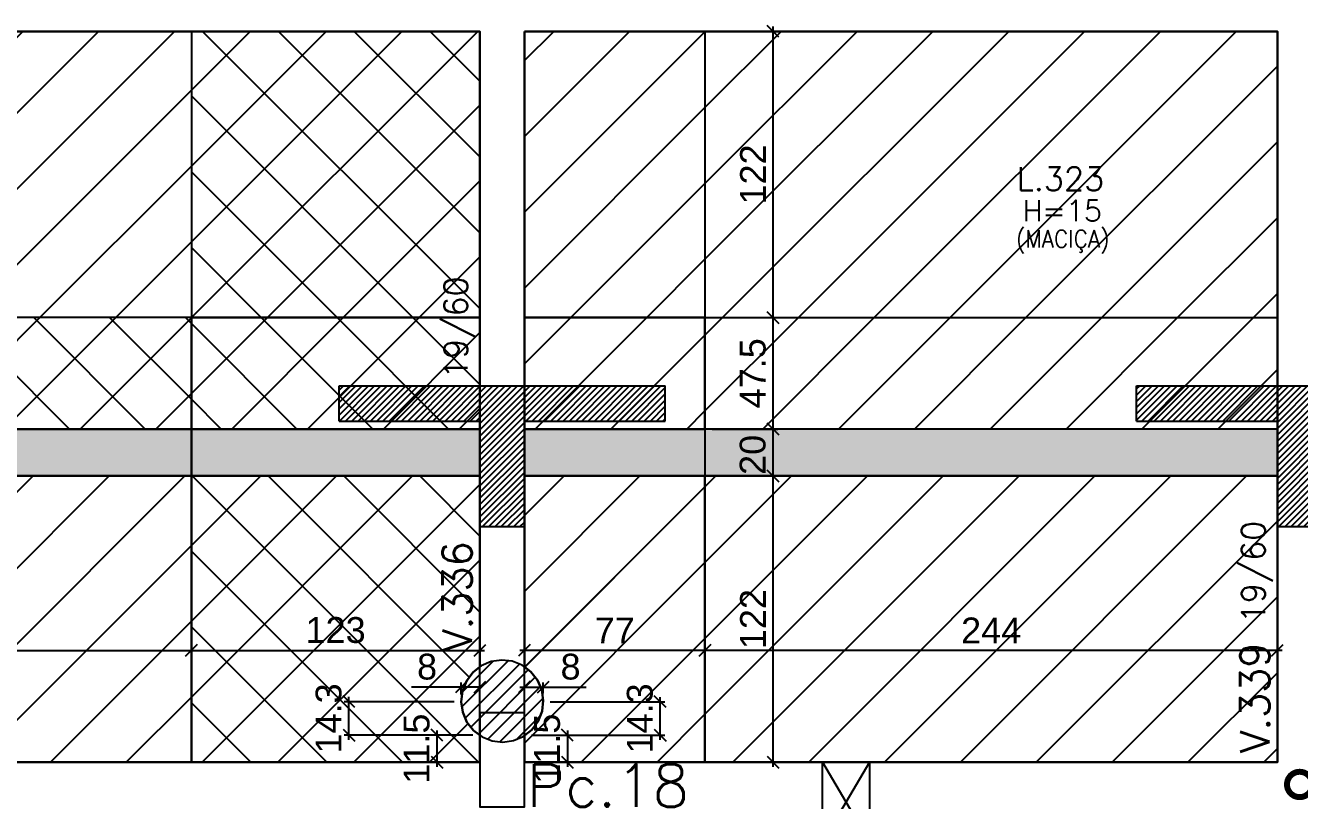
# Model space of a CAD drawing. Extents: x 534 to 8035, y 2354 to 7562.
# Drawn here: x 4198 to 4741, y 4515 to 4846 of the extents above; entities that cross this region are included whole.
import ezdxf

# ---------------------------------------------------------------- set-up
doc = ezdxf.new("R2010")
doc.units = 0
doc.layers.get('0').update_dxf_attribs({"color": 9, "linetype": 'CONTINUOUS'})
doc.layers.get('DEFPOINTS').update_dxf_attribs({"linetype": 'CONTINUOUS'})
for name, color, linetype in [('___HIDRAULICA', 30, 'CONTINUOUS'), ('CONTRA-FLECHA', 152, 'CONTINUOUS'), ('CORTE-FORMA', 1, 'CONTINUOUS'), ('FO-HACHURA_PILAR-MORRE', 252, 'CONTINUOUS'), ('FO-TEXTO-LAJES', 152, 'CONTINUOUS'), ('FO-TEXTO-VIGAS', 3, 'CONTINUOUS'), ('P-M', 7, 'CONTINUOUS'), ('P-N', 5, 'CONTINUOUS'), ('Painéis', 200, 'CONTINUOUS'), ('Reaproveitamento', 251, 'CONTINUOUS'), ('TIRAS REESCORAMENTO', 252, 'CONTINUOUS')]:
    doc.layers.add(name, color=color, linetype=linetype)
doc.layers.add('FO-Textos dos pilares', color=3, linetype='CONTINUOUS', lineweight=20)
doc.layers.add('FO-Vigas', color=2, linetype='CONTINUOUS', lineweight=30)
doc.styles.add('ARIAL', font='arial.ttf')
doc.styles.add('ROMANS', font='romans.shx')
doc.dimstyles.new('COTA LAJE', dxfattribs={"dimtxt": 11, "dimasz": 5, "dimexe": 2, "dimexo": 3, "dimgap": 3, "dimtad": 3, "dimdec": 1, "dimzin": 12, "dimdsep": 46, "dimtxsty": 'ARIAL', "dimblk": 'OBLIQUE', "dimcen": 10, "dimdle": 2, "dimclrd": 5, "dimclre": 5, "dimclrt": 2, "dimadec": 0, "dimazin": 3, "dimtfac": 1, "dimtdec": 1, "dimtmove": 0, "dimatfit": 3, "dimldrblk": 'OBLIQUE', "dimfxl": 1, "dimlwd": -1, "dimlwe": -1, "dimarcsym": 1})
pattern_1 = [(45, (-8897.1667, 12460.0115), (-1.32582521, 1.32582521), [])]

# ---------------------------------------------------------------- blocks, each defined once
blk = doc.blocks.new('_Oblique')
at = {"color": 0, "linetype": 'ByBlock', "lineweight": -2}
blk.add_line((-0.5, -0.5), (0.5, 0.5), dxfattribs=at)
blk = doc.blocks.new('*D576')
at = {"layer": 'DEFPOINTS', "color": 0, "linetype": 'Continuous', "transparency": 16777216}
for p in [(4335.81, 4557.62), (4383.67, 4557.62), (4391.63, 4543.33)]:
    blk.add_point(p, dxfattribs=at)
at = {"layer": 'Painéis', "color": 5, "linetype": 'Continuous', "transparency": 16777216}
for p, q in [((4380.67, 4557.62), (4333.81, 4557.62)), ((4335.81, 4541.33), (4335.81, 4559.62)), ((4388.63, 4543.33), (4333.81, 4543.33))]:
    blk.add_line(p, q, dxfattribs=at)
at = {"layer": 'Painéis', "color": 5, "linetype": 'Continuous', "transparency": 16777216, "xscale": 5, "yscale": 5, "zscale": 5}
for p, rotation in [((4335.81, 4557.62), 90), ((4335.81, 4543.33), 270)]:
    blk.add_blockref('_Oblique', p, dxfattribs=dict(at, rotation=rotation))
at = {"layer": 'Painéis', "color": 2, "linetype": 'Continuous', "transparency": 16777216, "insert": (4327.19, 4550.47), "char_height": 11, "attachment_point": 5, "rotation": 90, "style": 'ARIAL'}
blk.add_mtext('14.3', dxfattribs=at)
blk = doc.blocks.new('*D577')
at = {"layer": 'DEFPOINTS', "color": 0, "linetype": 'Continuous', "transparency": 16777216}
for p in [(4391.63, 4543.33), (4373.32, 4531.82), (4391.63, 4531.82)]:
    blk.add_point(p, dxfattribs=at)
at = {"layer": 'Painéis', "color": 5, "linetype": 'Continuous', "transparency": 16777216}
for p, q in [((4388.63, 4543.33), (4371.32, 4543.33)), ((4373.32, 4545.33), (4373.32, 4529.82)), ((4388.63, 4531.82), (4371.32, 4531.82))]:
    blk.add_line(p, q, dxfattribs=at)
at = {"layer": 'Painéis', "color": 5, "linetype": 'Continuous', "transparency": 16777216, "xscale": 5, "yscale": 5, "zscale": 5}
for p, rotation in [((4373.32, 4543.33), 90), ((4373.32, 4531.82), 270)]:
    blk.add_blockref('_Oblique', p, dxfattribs=dict(at, rotation=rotation))
at = {"layer": 'Painéis', "color": 2, "linetype": 'Continuous', "transparency": 16777216, "insert": (4364.7, 4537.58), "char_height": 11, "attachment_point": 5, "rotation": 90, "style": 'ARIAL'}
blk.add_mtext('11.5', dxfattribs=at)
blk = doc.blocks.new('*D578')
at = {"layer": 'DEFPOINTS', "color": 0, "linetype": 'Continuous', "transparency": 16777216}
for p in [(4391.63, 4563.86), (4383.67, 4557.62), (4391.63, 4552.82)]:
    blk.add_point(p, dxfattribs=at)
at = {"layer": 'Painéis', "color": 5, "linetype": 'Continuous', "transparency": 16777216}
for p, q in [((4383.67, 4563.86), (4362.48, 4563.86)), ((4391.63, 4563.86), (4381.67, 4563.86)), ((4383.67, 4560.62), (4383.67, 4565.86)), ((4391.63, 4555.82), (4391.63, 4565.86))]:
    blk.add_line(p, q, dxfattribs=at)
at = {"layer": 'Painéis', "color": 5, "linetype": 'Continuous', "transparency": 16777216, "xscale": 5, "yscale": 5, "zscale": 5, "rotation": 180}
blk.add_blockref('_Oblique', (4383.67, 4563.86), dxfattribs=at)
at = {"layer": 'Painéis', "color": 5, "linetype": 'Continuous', "transparency": 16777216, "xscale": 5, "yscale": 5, "zscale": 5}
blk.add_blockref('_Oblique', (4391.63, 4563.86), dxfattribs=at)
at = {"layer": 'Painéis', "color": 2, "linetype": 'Continuous', "transparency": 16777216, "insert": (4369.11, 4572.48), "char_height": 11, "attachment_point": 5, "style": 'ARIAL'}
blk.add_mtext('8', dxfattribs=at)
blk = doc.blocks.new('*D579')
at = {"layer": 'DEFPOINTS', "color": 0, "linetype": 'Continuous', "transparency": 16777216}
for p in [(4268.64, 4579.47), (4024.64, 4531.82), (4268.64, 4531.82)]:
    blk.add_point(p, dxfattribs=at)
at = {"layer": 'Painéis', "color": 5, "linetype": 'Continuous', "transparency": 16777216}
for p, q in [((4022.64, 4579.47), (4270.64, 4579.47)), ((4024.64, 4534.82), (4024.64, 4581.47)), ((4268.64, 4534.82), (4268.64, 4581.47))]:
    blk.add_line(p, q, dxfattribs=at)
at = {"layer": 'Painéis', "color": 5, "linetype": 'Continuous', "transparency": 16777216, "xscale": 5, "yscale": 5, "zscale": 5, "rotation": 180}
blk.add_blockref('_Oblique', (4024.64, 4579.47), dxfattribs=at)
at = {"layer": 'Painéis', "color": 5, "linetype": 'Continuous', "transparency": 16777216, "xscale": 5, "yscale": 5, "zscale": 5}
blk.add_blockref('_Oblique', (4268.64, 4579.47), dxfattribs=at)
at = {"layer": 'Painéis', "color": 2, "linetype": 'Continuous', "transparency": 16777216, "insert": (4146.64, 4587.99), "char_height": 11, "attachment_point": 5, "style": 'ARIAL'}
blk.add_mtext('244', dxfattribs=at)
blk = doc.blocks.new('*D580')
at = {"layer": 'DEFPOINTS', "color": 0, "linetype": 'Continuous', "transparency": 16777216}
for p in [(4391.63, 4579.47), (4268.64, 4531.82), (4391.63, 4531.82)]:
    blk.add_point(p, dxfattribs=at)
at = {"layer": 'Painéis', "color": 5, "linetype": 'Continuous', "transparency": 16777216}
for p, q in [((4266.64, 4579.47), (4393.63, 4579.47)), ((4268.64, 4534.82), (4268.64, 4581.47)), ((4391.63, 4534.82), (4391.63, 4581.47))]:
    blk.add_line(p, q, dxfattribs=at)
at = {"layer": 'Painéis', "color": 5, "linetype": 'Continuous', "transparency": 16777216, "xscale": 5, "yscale": 5, "zscale": 5, "rotation": 180}
blk.add_blockref('_Oblique', (4268.64, 4579.47), dxfattribs=at)
at = {"layer": 'Painéis', "color": 5, "linetype": 'Continuous', "transparency": 16777216, "xscale": 5, "yscale": 5, "zscale": 5}
blk.add_blockref('_Oblique', (4391.63, 4579.47), dxfattribs=at)
at = {"layer": 'Painéis', "color": 2, "linetype": 'Continuous', "transparency": 16777216, "insert": (4330.13, 4588.09), "char_height": 11, "attachment_point": 5, "style": 'ARIAL'}
blk.add_mtext('123', dxfattribs=at)
blk = doc.blocks.new('*D584')
at = {"layer": 'DEFPOINTS', "color": 0, "linetype": 'Continuous', "transparency": 16777216}
for p in [(4487.58, 4579.47), (4487.58, 4531.82), (4731.58, 4531.82)]:
    blk.add_point(p, dxfattribs=at)
at = {"layer": 'Painéis', "color": 5, "linetype": 'Continuous', "transparency": 16777216}
for p, q in [((4733.58, 4579.47), (4485.58, 4579.47)), ((4487.58, 4534.82), (4487.58, 4581.47)), ((4731.58, 4534.82), (4731.58, 4581.47))]:
    blk.add_line(p, q, dxfattribs=at)
at = {"layer": 'Painéis', "color": 5, "linetype": 'Continuous', "transparency": 16777216, "xscale": 5, "yscale": 5, "zscale": 5, "rotation": 180}
blk.add_blockref('_Oblique', (4487.58, 4579.47), dxfattribs=at)
at = {"layer": 'Painéis', "color": 5, "linetype": 'Continuous', "transparency": 16777216, "xscale": 5, "yscale": 5, "zscale": 5}
blk.add_blockref('_Oblique', (4731.58, 4579.47), dxfattribs=at)
at = {"layer": 'Painéis', "color": 2, "linetype": 'Continuous', "transparency": 16777216, "insert": (4609.58, 4587.99), "char_height": 11, "attachment_point": 5, "style": 'ARIAL'}
blk.add_mtext('244', dxfattribs=at)
blk = doc.blocks.new('*D585')
at = {"layer": 'DEFPOINTS', "color": 0, "linetype": 'Continuous', "transparency": 16777216}
for p in [(4410.63, 4579.47), (4410.63, 4532.82), (4487.58, 4531.82)]:
    blk.add_point(p, dxfattribs=at)
at = {"layer": 'Painéis', "color": 5, "linetype": 'Continuous', "transparency": 16777216}
for p, q in [((4489.58, 4579.47), (4408.63, 4579.47)), ((4410.63, 4535.82), (4410.63, 4581.47)), ((4487.58, 4534.82), (4487.58, 4581.47))]:
    blk.add_line(p, q, dxfattribs=at)
at = {"layer": 'Painéis', "color": 5, "linetype": 'Continuous', "transparency": 16777216, "xscale": 5, "yscale": 5, "zscale": 5, "rotation": 180}
blk.add_blockref('_Oblique', (4410.63, 4579.47), dxfattribs=at)
at = {"layer": 'Painéis', "color": 5, "linetype": 'Continuous', "transparency": 16777216, "xscale": 5, "yscale": 5, "zscale": 5}
blk.add_blockref('_Oblique', (4487.58, 4579.47), dxfattribs=at)
at = {"layer": 'Painéis', "color": 2, "linetype": 'Continuous', "transparency": 16777216, "insert": (4449.11, 4587.97), "char_height": 11, "attachment_point": 5, "style": 'ARIAL'}
blk.add_mtext('77', dxfattribs=at)
blk = doc.blocks.new('*D588')
at = {"layer": 'DEFPOINTS', "color": 0, "linetype": 'Continuous', "transparency": 16777216}
for p in [(4418.66, 4563.86), (4418.66, 4558.11), (4410.63, 4542.82)]:
    blk.add_point(p, dxfattribs=at)
at = {"layer": 'Painéis', "color": 5, "linetype": 'Continuous', "transparency": 16777216}
for p, q in [((4408.63, 4563.86), (4418.66, 4563.86)), ((4410.63, 4545.82), (4410.63, 4565.86)), ((4418.66, 4561.11), (4418.66, 4565.86)), ((4418.66, 4563.86), (4436.91, 4563.86))]:
    blk.add_line(p, q, dxfattribs=at)
at = {"layer": 'Painéis', "color": 5, "linetype": 'Continuous', "transparency": 16777216, "xscale": 5, "yscale": 5, "zscale": 5, "rotation": 180}
blk.add_blockref('_Oblique', (4410.63, 4563.86), dxfattribs=at)
at = {"layer": 'Painéis', "color": 5, "linetype": 'Continuous', "transparency": 16777216, "xscale": 5, "yscale": 5, "zscale": 5}
blk.add_blockref('_Oblique', (4418.66, 4563.86), dxfattribs=at)
at = {"layer": 'Painéis', "color": 2, "linetype": 'Continuous', "transparency": 16777216, "insert": (4430.29, 4572.48), "char_height": 11, "attachment_point": 5, "style": 'ARIAL'}
blk.add_mtext('8', dxfattribs=at)
blk = doc.blocks.new('*D589')
at = {"layer": 'DEFPOINTS', "color": 0, "linetype": 'Continuous', "transparency": 16777216}
for p in [(4418.6, 4557.61), (4468.47, 4557.61), (4412.65, 4543.33)]:
    blk.add_point(p, dxfattribs=at)
at = {"layer": 'Painéis', "color": 5, "linetype": 'Continuous', "transparency": 16777216}
for p, q in [((4421.6, 4557.61), (4470.47, 4557.61)), ((4468.47, 4541.33), (4468.47, 4559.61)), ((4415.65, 4543.33), (4470.47, 4543.33))]:
    blk.add_line(p, q, dxfattribs=at)
at = {"layer": 'Painéis', "color": 5, "linetype": 'Continuous', "transparency": 16777216, "xscale": 5, "yscale": 5, "zscale": 5}
for p, rotation in [((4468.47, 4557.61), 90), ((4468.47, 4543.33), 270)]:
    blk.add_blockref('_Oblique', p, dxfattribs=dict(at, rotation=rotation))
at = {"layer": 'Painéis', "color": 2, "linetype": 'Continuous', "transparency": 16777216, "insert": (4459.85, 4550.47), "char_height": 11, "attachment_point": 5, "rotation": 90, "style": 'ARIAL'}
blk.add_mtext('14.3', dxfattribs=at)
blk = doc.blocks.new('*D590')
at = {"layer": 'DEFPOINTS', "color": 0, "linetype": 'Continuous', "transparency": 16777216}
for p in [(4410.63, 4543.33), (4410.63, 4531.82), (4428.95, 4531.82)]:
    blk.add_point(p, dxfattribs=at)
at = {"layer": 'Painéis', "color": 5, "linetype": 'Continuous', "transparency": 16777216}
for p, q in [((4413.63, 4543.33), (4430.95, 4543.33)), ((4428.95, 4545.33), (4428.95, 4529.82)), ((4413.63, 4531.82), (4430.95, 4531.82))]:
    blk.add_line(p, q, dxfattribs=at)
at = {"layer": 'Painéis', "color": 5, "linetype": 'Continuous', "transparency": 16777216, "xscale": 5, "yscale": 5, "zscale": 5}
for p, rotation in [((4428.95, 4543.33), 90), ((4428.95, 4531.82), 270)]:
    blk.add_blockref('_Oblique', p, dxfattribs=dict(at, rotation=rotation))
at = {"layer": 'Painéis', "color": 2, "linetype": 'Continuous', "transparency": 16777216, "insert": (4420.33, 4537.58), "char_height": 11, "attachment_point": 5, "rotation": 90, "style": 'ARIAL'}
blk.add_mtext('11.5', dxfattribs=at)
blk = doc.blocks.new('*D591')
at = {"layer": 'DEFPOINTS', "color": 0, "linetype": 'Continuous', "transparency": 16777216}
for p in [(4487.58, 4653.82), (4516.58, 4653.82), (4487.58, 4531.82)]:
    blk.add_point(p, dxfattribs=at)
at = {"layer": 'Painéis', "color": 5, "linetype": 'Continuous', "transparency": 16777216}
for p, q in [((4516.58, 4529.82), (4516.58, 4655.82)), ((4490.58, 4653.82), (4518.58, 4653.82)), ((4490.58, 4531.82), (4518.58, 4531.82))]:
    blk.add_line(p, q, dxfattribs=at)
at = {"layer": 'Painéis', "color": 5, "linetype": 'Continuous', "transparency": 16777216, "xscale": 5, "yscale": 5, "zscale": 5}
for p, rotation in [((4516.58, 4653.82), 90), ((4516.58, 4531.82), 270)]:
    blk.add_blockref('_Oblique', p, dxfattribs=dict(at, rotation=rotation))
at = {"layer": 'Painéis', "color": 2, "linetype": 'Continuous', "transparency": 16777216, "insert": (4508.06, 4592.82), "char_height": 11, "attachment_point": 5, "rotation": 90, "style": 'ARIAL'}
blk.add_mtext('122', dxfattribs=at)
blk = doc.blocks.new('*D592')
at = {"layer": 'DEFPOINTS', "color": 0, "linetype": 'Continuous', "transparency": 16777216}
for p in [(4487.58, 4673.82), (4516.58, 4673.82), (4487.58, 4653.82)]:
    blk.add_point(p, dxfattribs=at)
at = {"layer": 'Painéis', "color": 5, "linetype": 'Continuous', "transparency": 16777216}
for p, q in [((4490.58, 4673.82), (4518.58, 4673.82)), ((4516.58, 4651.82), (4516.58, 4675.82)), ((4490.58, 4653.82), (4518.58, 4653.82))]:
    blk.add_line(p, q, dxfattribs=at)
at = {"layer": 'Painéis', "color": 5, "linetype": 'Continuous', "transparency": 16777216, "xscale": 5, "yscale": 5, "zscale": 5}
for p, rotation in [((4516.58, 4673.82), 90), ((4516.58, 4653.82), 270)]:
    blk.add_blockref('_Oblique', p, dxfattribs=dict(at, rotation=rotation))
at = {"layer": 'Painéis', "color": 2, "linetype": 'Continuous', "transparency": 16777216, "insert": (4507.96, 4662.82), "char_height": 11, "attachment_point": 5, "rotation": 90, "style": 'ARIAL'}
blk.add_mtext('20', dxfattribs=at)
blk = doc.blocks.new('*D593')
at = {"layer": 'DEFPOINTS', "color": 0, "linetype": 'Continuous', "transparency": 16777216}
for p in [(4487.58, 4721.36), (4516.58, 4721.36), (4487.58, 4673.82)]:
    blk.add_point(p, dxfattribs=at)
at = {"layer": 'Painéis', "color": 5, "linetype": 'Continuous', "transparency": 16777216}
for p, q in [((4490.58, 4721.36), (4518.58, 4721.36)), ((4516.58, 4671.82), (4516.58, 4723.36)), ((4490.58, 4673.82), (4518.58, 4673.82))]:
    blk.add_line(p, q, dxfattribs=at)
at = {"layer": 'Painéis', "color": 5, "linetype": 'Continuous', "transparency": 16777216, "xscale": 5, "yscale": 5, "zscale": 5}
for p, rotation in [((4516.58, 4721.36), 90), ((4516.58, 4673.82), 270)]:
    blk.add_blockref('_Oblique', p, dxfattribs=dict(at, rotation=rotation))
at = {"layer": 'Painéis', "color": 2, "linetype": 'Continuous', "transparency": 16777216, "insert": (4507.99, 4697.59), "char_height": 11, "attachment_point": 5, "rotation": 90, "style": 'ARIAL'}
blk.add_mtext('47.5', dxfattribs=at)
blk = doc.blocks.new('*D594')
at = {"layer": 'DEFPOINTS', "color": 0, "linetype": 'Continuous', "transparency": 16777216}
for p in [(4487.58, 4843.36), (4516.58, 4843.36), (4487.58, 4721.36)]:
    blk.add_point(p, dxfattribs=at)
at = {"layer": 'Painéis', "color": 5, "linetype": 'Continuous', "transparency": 16777216}
for p, q in [((4516.58, 4719.36), (4516.58, 4845.36)), ((4490.58, 4843.36), (4518.58, 4843.36)), ((4490.58, 4721.36), (4518.58, 4721.36))]:
    blk.add_line(p, q, dxfattribs=at)
at = {"layer": 'Painéis', "color": 5, "linetype": 'Continuous', "transparency": 16777216, "xscale": 5, "yscale": 5, "zscale": 5}
for p, rotation in [((4516.58, 4843.36), 90), ((4516.58, 4721.36), 270)]:
    blk.add_blockref('_Oblique', p, dxfattribs=dict(at, rotation=rotation))
at = {"layer": 'Painéis', "color": 2, "linetype": 'Continuous', "transparency": 16777216, "insert": (4508.06, 4782.36), "char_height": 11, "attachment_point": 5, "rotation": 90, "style": 'ARIAL'}
blk.add_mtext('122', dxfattribs=at)

msp = doc.modelspace()

# ---------------------------------------------------------------- hatches: boundary and pattern name
at = {"layer": 'CORTE-FORMA'}
h = msp.add_hatch(dxfattribs=at)
h.set_pattern_fill('ANSI31', color=70, scale=15)
h.set_pattern_definition(pattern_1)
h.paths.add_polyline_path([(4410.63, 4677.24), (4470.63, 4677.24), (4470.63, 4692.24), (4331.63, 4692.24), (4331.63, 4677.24), (4391.63, 4677.24), (4391.63, 4632.24), (4410.63, 4632.24)])
h = msp.add_hatch(dxfattribs=at)
h.set_pattern_fill('ANSI31', color=70, scale=15)
h.set_pattern_definition(pattern_1)
h.paths.add_polyline_path([(4750.58, 4632.24), (4750.58, 4677.24), (4810.58, 4677.24), (4810.58, 4692.24), (4671.58, 4692.24), (4671.58, 4677.24), (4731.58, 4677.24), (4731.58, 4632.24)])
at = {"layer": 'FO-HACHURA_PILAR-MORRE'}
h = msp.add_hatch(dxfattribs=at)
h.set_pattern_fill('ANSI31', color=256, scale=35)
h.set_pattern_definition([(45, (-9116.387, 12475.0115), (-3.0935922, 3.0935922), [])])
h.paths.add_polyline_path([(4401.41, 4540.36), (4405.93, 4541.02), (4410.13, 4542.83), (4413.71, 4545.66), (4416.44, 4549.32), (4418.13, 4553.57), (4418.66, 4558.11), (4418, 4562.63), (4416.2, 4566.82), (4413.36, 4570.41), (4409.7, 4573.14), (4405.46, 4574.83), (4400.92, 4575.36), (4396.4, 4574.7), (4392.2, 4572.89), (4388.62, 4570.06), (4385.89, 4566.4), (4384.2, 4562.15), (4383.67, 4557.62), (4384.33, 4553.1), (4386.13, 4548.9), (4388.96, 4545.32), (4392.63, 4542.58), (4396.87, 4540.9)])
at = {"layer": 'Reaproveitamento', "linetype": 'Continuous'}
h = msp.add_hatch(dxfattribs=at)
h.set_pattern_fill('ANSI31', color=256, scale=7.2)
h.paths.add_polyline_path([(4268.64, 4721.36), (4024.64, 4721.36), (4024.64, 4843.36), (4268.64, 4843.36)])
h.paths.add_polyline_path([(4052.85, 4766.36), (4052.85, 4797.5), (4030.18, 4797.5), (4030.18, 4766.36)], flags=24)
at = {"layer": 'Reaproveitamento', "linetype": 'ByBlock'}
h = msp.add_hatch(dxfattribs=at)
h.set_pattern_fill('ANSI37', color=256, scale=7.2)
h.paths.add_polyline_path([(4268.64, 4721.36), (4391.63, 4721.36), (4391.63, 4843.36), (4268.64, 4843.36)])
at = {"layer": 'Reaproveitamento', "linetype": 'Continuous'}
h = msp.add_hatch(dxfattribs=at)
h.set_pattern_fill('ANSI31', color=256, scale=7.2)
h.paths.add_polyline_path([(4410.63, 4843.36), (4487.58, 4843.36), (4487.58, 4721.36), (4410.63, 4721.36)])
h = msp.add_hatch(dxfattribs=at)
h.set_pattern_fill('ANSI31', color=256, scale=7.2)
h.paths.add_polyline_path([(4487.58, 4721.36), (4731.58, 4721.36), (4731.58, 4843.36), (4487.58, 4843.36)])
at = {"layer": 'Reaproveitamento', "linetype": 'ByBlock'}
h = msp.add_hatch(dxfattribs=at)
h.set_pattern_fill('ANSI37', color=256, scale=7.2)
h.paths.add_polyline_path([(4024.64, 4673.82), (4268.64, 4673.82), (4268.64, 4721.36), (4024.64, 4721.36)])
h.paths.add_polyline_path([(4052.66, 4680.1), (4052.66, 4715.51), (4030, 4715.51), (4030, 4680.1)], flags=24)
h = msp.add_hatch(dxfattribs=at)
h.set_pattern_fill('ANSI37', color=256, scale=7.2)
h.paths.add_polyline_path([(4268.64, 4673.82), (4391.63, 4673.82), (4391.63, 4721.36), (4268.64, 4721.36)])
at = {"layer": 'Reaproveitamento', "linetype": 'Continuous'}
h = msp.add_hatch(dxfattribs=at)
h.set_pattern_fill('ANSI31', color=256, scale=7.2)
h.paths.add_polyline_path([(4410.63, 4721.36), (4487.58, 4721.36), (4487.58, 4673.82), (4410.63, 4673.82)])
h = msp.add_hatch(dxfattribs=at)
h.set_pattern_fill('ANSI31', color=256, scale=7.2)
h.paths.add_polyline_path([(4487.58, 4721.36), (4731.58, 4721.36), (4731.58, 4673.82), (4487.58, 4673.82)])
h = msp.add_hatch(dxfattribs=at)
h.set_pattern_fill('ANSI31', color=256, scale=7.2)
h.paths.add_polyline_path([(4024.64, 4531.82), (4268.64, 4531.82), (4268.64, 4653.82), (4024.64, 4653.82)])
h.paths.add_polyline_path([(4052.85, 4576.82), (4052.85, 4607.96), (4030.18, 4607.96), (4030.18, 4576.82)], flags=24)
at = {"layer": 'Reaproveitamento', "linetype": 'ByBlock'}
h = msp.add_hatch(dxfattribs=at)
h.set_pattern_fill('ANSI37', color=256, scale=7.2)
h.paths.add_polyline_path([(4391.63, 4653.82), (4268.64, 4653.82), (4268.64, 4531.82), (4391.63, 4531.82), (4391.63, 4532.82), (4391.63, 4543.33), (4388.96, 4545.32), (4386.13, 4548.9), (4384.33, 4553.1), (4383.67, 4557.62), (4384.2, 4562.15), (4385.89, 4566.4), (4388.62, 4570.06), (4391.63, 4572.44)])
at = {"layer": 'Reaproveitamento', "linetype": 'Continuous'}
h = msp.add_hatch(dxfattribs=at)
h.set_pattern_fill('ANSI31', color=256, scale=7.2)
h.paths.add_polyline_path([(4410.63, 4653.82), (4487.58, 4653.82), (4487.58, 4531.82), (4410.63, 4531.82)], flags=17)
h = msp.add_hatch(dxfattribs=at)
h.set_pattern_fill('ANSI31', color=256, scale=7.2)
h.paths.add_polyline_path([(4487.58, 4653.82), (4410.63, 4653.82), (4410.63, 4572.44), (4413.36, 4570.41), (4416.2, 4566.82), (4418, 4562.63), (4418.66, 4558.11), (4418.13, 4553.57), (4416.44, 4549.32), (4413.71, 4545.66), (4410.63, 4543.23), (4410.63, 4531.82), (4487.58, 4531.82)], flags=17)
h = msp.add_hatch(dxfattribs=at)
h.set_pattern_fill('ANSI31', color=256, scale=7.2)
h.paths.add_polyline_path([(4487.58, 4531.82), (4731.58, 4531.82), (4731.58, 4653.82), (4487.58, 4653.82)])
at = {"layer": 'TIRAS REESCORAMENTO'}
for points in [[(4024.64, 4653.82), (4268.64, 4653.82), (4268.64, 4673.82), (4024.64, 4673.82)], [(4268.64, 4653.82), (4391.63, 4653.82), (4391.63, 4673.82), (4268.64, 4673.82)], [(4410.63, 4673.82), (4487.58, 4673.82), (4487.58, 4653.82), (4410.63, 4653.82)], [(4487.58, 4653.82), (4731.58, 4653.82), (4731.58, 4673.82), (4487.58, 4673.82)]]:
    msp.add_hatch(color=256, dxfattribs=at).paths.add_polyline_path(points)

# ---------------------------------------------------------------- linework, layer by layer
at = {"layer": '___HIDRAULICA'}
for p, q in [((4537.68, 4531.82), (4557.68, 4531.82)), ((4537.68, 4497.86), (4537.68, 4531.82)), ((4557.68, 4531.82), (4557.68, 4497.86))]:
    msp.add_line(p, q, dxfattribs=at)
at = {"layer": '___HIDRAULICA', "color": 252}
for p, q in [((4537.68, 4531.82), (4557.68, 4497.86)), ((4557.68, 4531.82), (4537.68, 4497.86))]:
    msp.add_line(p, q, dxfattribs=at)
at = {"layer": 'CONTRA-FLECHA', "linetype": 'Continuous', "const_width": 2.56}
msp.add_lwpolyline([(4737.26, 4518.51, 1), (4744.9, 4526.14, 1)], format="xyb", close=True, dxfattribs=at)
at = {"layer": 'CORTE-FORMA', "color": 70}
for p, q in [((4331.63, 4677.24), (4331.63, 4692.24)), ((4470.63, 4677.24), (4470.63, 4692.24)), ((4671.58, 4677.24), (4671.58, 4692.24))]:
    msp.add_line(p, q, dxfattribs=at)
at = {"layer": 'CORTE-FORMA'}
for p, q in [((4331.63, 4692.24), (4470.63, 4692.24)), ((4671.58, 4692.24), (4810.58, 4692.24)), ((4331.63, 4677.24), (4391.63, 4677.24)), ((4391.63, 4632.24), (4391.63, 4677.24)), ((4410.63, 4677.24), (4470.63, 4677.24)), ((4410.63, 4632.24), (4410.63, 4677.24)), ((4671.58, 4677.24), (4731.58, 4677.24)), ((4731.58, 4632.24), (4731.58, 4677.24)), ((4391.63, 4632.24), (4410.63, 4632.24)), ((4731.58, 4632.24), (4750.58, 4632.24))]:
    msp.add_line(p, q, dxfattribs=at)
at = {"layer": 'FO-Vigas'}
for p, q in [((3780.65, 4843.36), (4391.63, 4843.36)), ((4391.63, 4572.44), (4391.63, 4843.36)), ((4410.63, 4843.36), (4731.58, 4843.36)), ((4410.63, 4572.44), (4410.63, 4843.36)), ((4731.58, 4531.82), (4731.58, 4843.36)), ((4391.63, 4531.82), (3780.65, 4531.82)), ((4410.63, 4531.82), (4731.58, 4531.82))]:
    msp.add_line(p, q, dxfattribs=at)
at = {"layer": 'P-M'}
msp.add_lwpolyline([(4401.41, 4540.36), (4405.93, 4541.02), (4410.13, 4542.83), (4413.71, 4545.66), (4416.44, 4549.32), (4418.13, 4553.57), (4418.66, 4558.11), (4418, 4562.63), (4416.2, 4566.82), (4413.36, 4570.41), (4409.7, 4573.14), (4405.46, 4574.83), (4400.92, 4575.36), (4396.4, 4574.7), (4392.2, 4572.89), (4388.62, 4570.06), (4385.89, 4566.4), (4384.2, 4562.15), (4383.67, 4557.62), (4384.33, 4553.1), (4386.13, 4548.9), (4388.96, 4545.32), (4392.63, 4542.58), (4396.87, 4540.9), (4401.41, 4540.36)], close=True, dxfattribs=at)
at = {"layer": 'P-N'}
msp.add_lwpolyline([(4410.63, 4552.82), (4401.13, 4552.82), (4391.63, 4552.82), (4391.63, 4532.82), (4391.63, 4512.82), (4401.13, 4512.82), (4410.63, 4512.82), (4410.63, 4532.82), (4410.63, 4552.82)], close=True, dxfattribs=at)
at = {"layer": 'Painéis', "linetype": 'Continuous'}
for points in [[(4268.64, 4721.36), (4024.64, 4721.36), (4024.64, 4843.36), (4268.64, 4843.36)], [(4268.64, 4721.36), (4391.63, 4721.36), (4391.63, 4843.36), (4268.64, 4843.36)], [(4410.63, 4843.36), (4487.58, 4843.36), (4487.58, 4721.36), (4410.63, 4721.36)], [(4487.58, 4721.36), (4731.58, 4721.36), (4731.58, 4843.36), (4487.58, 4843.36)], [(4024.64, 4673.82), (4268.64, 4673.82), (4268.64, 4721.36), (4024.64, 4721.36)], [(4268.64, 4673.82), (4391.63, 4673.82), (4391.63, 4721.36), (4268.64, 4721.36)], [(4410.63, 4721.36), (4487.58, 4721.36), (4487.58, 4673.82), (4410.63, 4673.82)], [(4487.58, 4721.36), (4731.58, 4721.36), (4731.58, 4673.82), (4487.58, 4673.82)], [(4024.64, 4653.82), (4268.64, 4653.82), (4268.64, 4673.82), (4024.64, 4673.82)], [(4268.64, 4653.82), (4391.63, 4653.82), (4391.63, 4673.82), (4268.64, 4673.82)], [(4410.63, 4673.82), (4487.58, 4673.82), (4487.58, 4653.82), (4410.63, 4653.82)], [(4487.58, 4653.82), (4731.58, 4653.82), (4731.58, 4673.82), (4487.58, 4673.82)], [(4024.64, 4531.82), (4268.64, 4531.82), (4268.64, 4653.82), (4024.64, 4653.82)], [(4391.63, 4653.82), (4268.64, 4653.82), (4268.64, 4531.82), (4391.63, 4531.82), (4391.63, 4532.82), (4391.63, 4543.33), (4388.96, 4545.32), (4386.13, 4548.9), (4384.33, 4553.1), (4383.67, 4557.62), (4384.2, 4562.15), (4385.89, 4566.4), (4388.62, 4570.06), (4391.63, 4572.44)], [(4410.63, 4653.82), (4487.58, 4653.82), (4487.58, 4531.82), (4410.63, 4531.82)], [(4487.58, 4653.82), (4410.63, 4653.82), (4410.63, 4572.44), (4413.36, 4570.41), (4416.2, 4566.82), (4418, 4562.63), (4418.66, 4558.11), (4418.13, 4553.57), (4416.44, 4549.32), (4413.71, 4545.66), (4410.63, 4543.23), (4410.63, 4531.82), (4487.58, 4531.82)], [(4487.58, 4531.82), (4731.58, 4531.82), (4731.58, 4653.82), (4487.58, 4653.82)]]:
    msp.add_lwpolyline(points, close=True, dxfattribs=at)

# ---------------------------------------------------------------- texts
at = {"layer": 'FO-TEXTO-LAJES', "style": 'ROMANS'}
msp.add_text('L.323', height=10, dxfattribs=at).set_placement((4620.47, 4775.47))
at = {"layer": 'FO-TEXTO-LAJES', "color": 3, "style": 'ROMANS'}
msp.add_text('H=15', height=9, dxfattribs=at).set_placement((4622.89, 4762.39))
at = {"layer": 'FO-TEXTO-LAJES', "color": 4, "style": 'ROMANS', "width": 0.9}
msp.add_text('(MACIÇA)', height=7.5, dxfattribs=at).set_placement((4620.15, 4751.17))
at = {"layer": 'FO-TEXTO-VIGAS', "style": 'ROMANS'}
for p in [(4386.4, 4695.16), (4726.35, 4591.06)]:
    msp.add_text('19/60', height=10, rotation=90, dxfattribs=at).set_placement(p)
at = {"layer": 'FO-TEXTO-VIGAS', "color": 1, "style": 'ROMANS'}
for s, p in [('V.336', (4388.23, 4578.83)), ('V.339', (4728.18, 4535.68))]:
    msp.add_text(s, height=12.5, rotation=90, dxfattribs=at).set_placement(p)
at = {"layer": 'FO-Textos dos pilares', "color": 1, "style": 'ROMANS'}
msp.add_text('Pc.18', height=18.128, dxfattribs=at).set_placement((4411.64, 4512.82))

# ---------------------------------------------------------------- dimensions: what is measured, and where the dimension line sits
at = {"layer": 'Painéis', "linetype": 'Continuous'}
for base, p1, p2, picture, middle in [((4516.58, 4843.36), (4487.58, 4721.36), (4487.58, 4843.36), '*D594', (4508.06, 4782.36)), ((4516.58, 4721.36), (4487.58, 4673.82), (4487.58, 4721.36), '*D593', (4507.99, 4697.59)), ((4516.58, 4653.82), (4487.58, 4531.82), (4487.58, 4653.82), '*D591', (4508.06, 4592.82))]:
    dim = msp.add_linear_dim(base=base, p1=p1, p2=p2, angle=90, dimstyle='COTA LAJE', dxfattribs=at)
    dim.commit()
    dim.dimension.update_dxf_attribs({"geometry": picture, "text_midpoint": middle})
for base, p1, p2, picture, middle in [((4516.58, 4673.82), (4487.58, 4653.82), (4487.58, 4673.82), '*D592', (4516.58, 4662.82)), ((4335.81, 4557.62), (4391.63, 4543.33), (4383.67, 4557.62), '*D576', (4335.81, 4550.47)), ((4468.47, 4557.61), (4412.65, 4543.33), (4418.6, 4557.61), '*D589', (4468.47, 4550.47)), ((4373.32, 4531.82), (4391.63, 4543.33), (4391.63, 4531.82), '*D577', (4373.32, 4537.58)), ((4428.95, 4531.82), (4410.63, 4543.33), (4410.63, 4531.82), '*D590', (4428.95, 4537.58))]:
    dim = msp.add_linear_dim(base=base, p1=p1, p2=p2, angle=90, dimstyle='COTA LAJE', dxfattribs=at)
    dim.commit()
    dim.dimension.update_dxf_attribs({"geometry": picture, "text_midpoint": middle, "dimtype": 160})
for base, p1, p2, picture, middle in [((4268.64, 4579.47), (4024.64, 4531.82), (4268.64, 4531.82), '*D579', (4146.64, 4587.99)), ((4410.63113337, 4579.4713516), (4487.58113337, 4531.82397575), (4410.63113337, 4532.82397575), '*D585', (4449.10613337, 4587.9713516)), ((4487.58, 4579.47), (4731.58, 4531.82), (4487.58, 4531.82), '*D584', (4609.58, 4587.99)), ((4418.66, 4563.86), (4410.63, 4542.82), (4418.66, 4558.11), '*D588', (4430.29, 4572.48))]:
    dim = msp.add_linear_dim(base=base, p1=p1, p2=p2, dimstyle='COTA LAJE', dxfattribs=at)
    dim.commit()
    dim.dimension.update_dxf_attribs({"geometry": picture, "text_midpoint": middle})
dim = msp.add_linear_dim(base=(4391.63, 4579.47), p1=(4268.64, 4531.82), p2=(4391.63, 4531.82), dimstyle='COTA LAJE', override={"dimtmove": 1}, dxfattribs=at)
dim.commit()
dim.dimension.update_dxf_attribs({"geometry": '*D580', "text_midpoint": (4330.13, 4588.09)})
dim = msp.add_linear_dim(base=(4391.63, 4563.86), p1=(4383.67, 4557.62), p2=(4391.63, 4552.82), dimstyle='COTA LAJE', dxfattribs=at)
dim.commit()
dim.dimension.update_dxf_attribs({"geometry": '*D578', "text_midpoint": (4369.11, 4563.86), "dimtype": 160})

doc.saveas('drawing.dxf')
